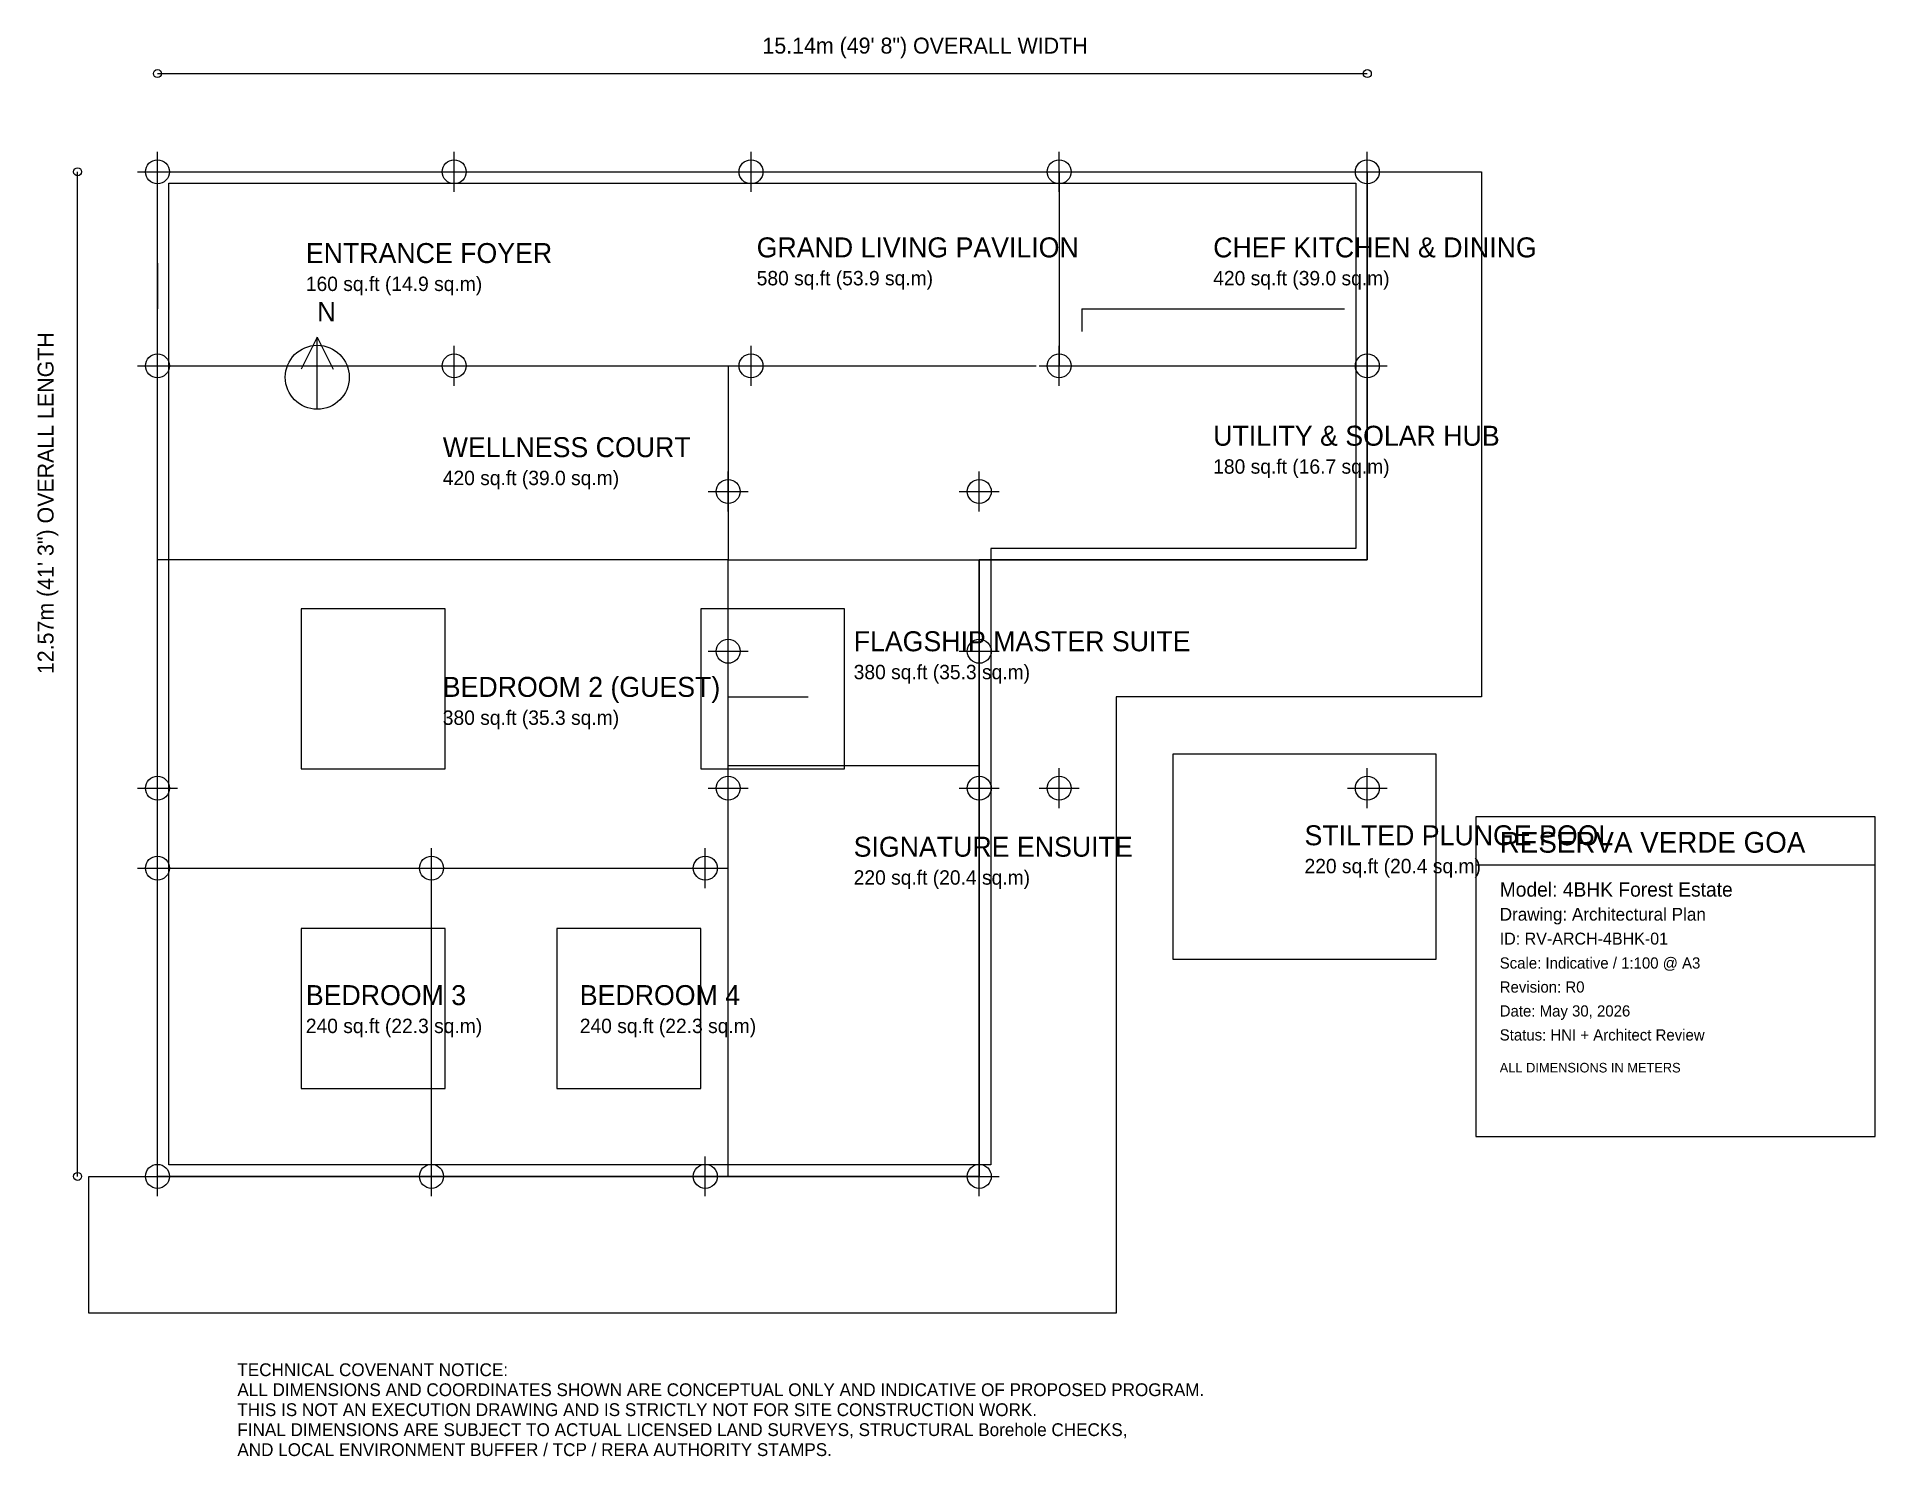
# Model space of a CAD drawing. Extents: x -1.5 to 21.5, y -3.5 to 14.3.
import ezdxf

# ---------------------------------------------------------------- set-up
doc = ezdxf.new("R2010")
doc.units = 0
for name, color, linetype in [('A-DECK', 8, 'CONTINUOUS'), ('A-DIMS', 5, 'CONTINUOUS'), ('A-DISCLAIMER', 8, 'CONTINUOUS'), ('A-DOOR', 9, 'CONTINUOUS'), ('A-FURN', 9, 'CONTINUOUS'), ('A-KITCHEN', 8, 'CONTINUOUS'), ('A-LANDSCAPE', 9, 'CONTINUOUS'), ('A-NORTH', 7, 'CONTINUOUS'), ('A-STILT', 1, 'CONTINUOUS'), ('A-TEXT', 7, 'CONTINUOUS'), ('A-WALL-EXT', 7, 'CONTINUOUS'), ('A-WALL-INT', 8, 'CONTINUOUS'), ('A-WET', 4, 'CONTINUOUS'), ('A-WINDOW', 4, 'CONTINUOUS')]:
    doc.layers.add(name, color=color, linetype=linetype)

msp = doc.modelspace()

# ---------------------------------------------------------------- linework, layer by layer
at = {"layer": 'A-DECK'}
for p, q in [((15.143, 7.714), (15.143, 12.571)), ((15.143, 12.571), (16.571, 12.571)), ((16.571, 12.571), (16.571, 6)), ((10.286, 0), (10.286, 7.714)), ((10.286, 7.714), (15.143, 7.714)), ((16.571, 6), (12, 6)), ((12, 6), (12, -1.714)), ((-0.857, 0), (10.286, 0)), ((-0.857, -1.714), (-0.857, 0)), ((12, -1.714), (-0.857, -1.714))]:
    msp.add_line(p, q, dxfattribs=at)
at = {"layer": 'A-DIMS'}
for p, q in [((0, 13.8), (15.143, 13.8)), ((-1, 0), (-1, 12.571))]:
    msp.add_line(p, q, dxfattribs=at)
for centre in [(0, 13.8), (15.143, 13.8), (-1, 12.571), (-1, 0)]:
    msp.add_circle(centre, 0.05, dxfattribs=at)
at = {"layer": 'A-DOOR'}
for p, q in [((0, 11.429), (0, 12)), ((7.143, 6), (8.143, 6))]:
    msp.add_line(p, q, dxfattribs=at)
at = {"layer": 'A-FURN'}
for p, q in [((3.6, 7.1), (1.8, 7.1)), ((1.8, 7.1), (1.8, 5.1)), ((3.6, 5.1), (3.6, 7.1)), ((8.6, 7.1), (6.8, 7.1)), ((6.8, 7.1), (6.8, 5.1)), ((8.6, 5.1), (8.6, 7.1)), ((1.8, 5.1), (3.6, 5.1)), ((6.8, 5.1), (8.6, 5.1)), ((3.6, 3.1), (1.8, 3.1)), ((1.8, 3.1), (1.8, 1.1)), ((3.6, 1.1), (3.6, 3.1)), ((6.8, 3.1), (5, 3.1)), ((5, 3.1), (5, 1.1)), ((6.8, 1.1), (6.8, 3.1)), ((1.8, 1.1), (3.6, 1.1)), ((5, 1.1), (6.8, 1.1))]:
    msp.add_line(p, q, dxfattribs=at)
at = {"layer": 'A-KITCHEN'}
for q in [(14.857, 10.857), (11.571, 10.571)]:
    msp.add_line((11.571, 10.857), q, dxfattribs=at)
at = {"layer": 'A-LANDSCAPE'}
for p, q in [((0, 10.143), (7.143, 10.143)), ((0, 7.714), (0, 10.143)), ((7.143, 10.143), (7.143, 7.714)), ((7.143, 7.714), (0, 7.714))]:
    msp.add_line(p, q, dxfattribs=at)
at = {"layer": 'A-NORTH'}
for p, q in [((2, 10.5), (1.8, 10.1)), ((2, 9.6), (2, 10.5)), ((2, 10.5), (2.2, 10.1))]:
    msp.add_line(p, q, dxfattribs=at)
msp.add_circle((2, 10), 0.4, dxfattribs=at)
at = {"layer": 'A-STILT'}
for p, q in [((0, 12.321), (0, 12.821)), ((3.714, 12.321), (3.714, 12.821)), ((7.429, 12.321), (7.429, 12.821)), ((11.286, 12.321), (11.286, 12.821)), ((15.143, 12.321), (15.143, 12.821)), ((-0.25, 12.571), (0.25, 12.571)), ((3.464, 12.571), (3.964, 12.571)), ((7.179, 12.571), (7.679, 12.571)), ((11.036, 12.571), (11.536, 12.571)), ((14.893, 12.571), (15.393, 12.571)), ((0, 9.893), (0, 10.393)), ((3.714, 9.893), (3.714, 10.393)), ((7.429, 9.893), (7.429, 10.393)), ((11.286, 9.893), (11.286, 10.393)), ((15.143, 9.893), (15.143, 10.393)), ((-0.25, 10.143), (0.25, 10.143)), ((3.464, 10.143), (3.964, 10.143)), ((7.179, 10.143), (7.679, 10.143)), ((11.036, 10.143), (11.536, 10.143)), ((14.893, 10.143), (15.393, 10.143)), ((7.143, 8.321), (7.143, 8.821)), ((10.286, 8.321), (10.286, 8.821)), ((6.893, 8.571), (7.393, 8.571)), ((10.036, 8.571), (10.536, 8.571)), ((7.143, 6.321), (7.143, 6.821)), ((10.286, 6.321), (10.286, 6.821)), ((6.893, 6.571), (7.393, 6.571)), ((10.036, 6.571), (10.536, 6.571)), ((0, 4.607), (0, 5.107)), ((7.143, 4.607), (7.143, 5.107)), ((10.286, 4.607), (10.286, 5.107)), ((11.286, 4.607), (11.286, 5.107)), ((15.143, 4.607), (15.143, 5.107)), ((-0.25, 4.857), (0.25, 4.857)), ((6.893, 4.857), (7.393, 4.857)), ((10.036, 4.857), (10.536, 4.857)), ((11.036, 4.857), (11.536, 4.857)), ((14.893, 4.857), (15.393, 4.857)), ((0, 3.607), (0, 4.107)), ((3.429, 3.607), (3.429, 4.107)), ((6.857, 3.607), (6.857, 4.107)), ((-0.25, 3.857), (0.25, 3.857)), ((3.179, 3.857), (3.679, 3.857)), ((6.607, 3.857), (7.107, 3.857)), ((0, -0.25), (0, 0.25)), ((3.429, -0.25), (3.429, 0.25)), ((6.857, -0.25), (6.857, 0.25)), ((10.286, -0.25), (10.286, 0.25)), ((-0.25, 0), (0.25, 0)), ((3.179, 0), (3.679, 0)), ((6.607, 0), (7.107, 0)), ((10.036, 0), (10.536, 0))]:
    msp.add_line(p, q, dxfattribs=at)
for centre in [(0, 12.571), (3.714, 12.571), (7.429, 12.571), (11.286, 12.571), (15.143, 12.571), (0, 10.143), (3.714, 10.143), (7.429, 10.143), (11.286, 10.143), (15.143, 10.143), (7.143, 8.571), (10.286, 8.571), (7.143, 6.571), (10.286, 6.571), (0, 4.857), (7.143, 4.857), (10.286, 4.857), (11.286, 4.857), (15.143, 4.857), (0, 3.857), (3.429, 3.857), (6.857, 3.857), (0, 0), (3.429, 0), (6.857, 0), (10.286, 0)]:
    msp.add_circle(centre, 0.15, dxfattribs=at)
at = {"layer": 'A-TEXT'}
for p, q in [((21.5, 4.5), (16.5, 4.5)), ((16.5, 4.5), (16.5, 0.5)), ((21.5, 0.5), (21.5, 4.5)), ((16.5, 3.9), (21.5, 3.9)), ((16.5, 0.5), (21.5, 0.5))]:
    msp.add_line(p, q, dxfattribs=at)
at = {"layer": 'A-WALL-EXT'}
for p, q in [((0, 12.571), (15.143, 12.571)), ((0, 0), (0, 12.571)), ((0.143, 12.429), (15, 12.429)), ((0.143, 0.143), (0.143, 12.429)), ((15, 12.429), (15, 7.857)), ((15.143, 12.571), (15.143, 7.714)), ((15, 7.857), (10.429, 7.857)), ((10.429, 7.857), (10.429, 0.143)), ((15.143, 7.714), (10.286, 7.714)), ((10.286, 7.714), (10.286, 0)), ((10.286, 0), (0, 0)), ((10.429, 0.143), (0.143, 0.143))]:
    msp.add_line(p, q, dxfattribs=at)
at = {"layer": 'A-WALL-INT'}
for p, q in [((11.286, 12.571), (11.286, 10.143)), ((11.286, 10.143), (15.143, 10.143)), ((7.143, 7.714), (10.286, 7.714)), ((7.143, 0), (7.143, 7.714)), ((7.143, 5.143), (10.286, 5.143)), ((0, 3.857), (7.143, 3.857)), ((3.429, 0), (3.429, 3.857))]:
    msp.add_line(p, q, dxfattribs=at)
at = {"layer": 'A-WET'}
for p, q in [((12.714, 5.286), (16, 5.286)), ((12.714, 2.714), (12.714, 5.286)), ((16, 5.286), (16, 2.714)), ((16, 2.714), (12.714, 2.714))]:
    msp.add_line(p, q, dxfattribs=at)
at = {"layer": 'A-WINDOW'}
for p, q in [((4, 12.571), (11, 12.571)), ((0, 11.429), (0, 10.857)), ((4, 10.143), (11, 10.143)), ((7.286, 7.714), (9.857, 7.714))]:
    msp.add_line(p, q, dxfattribs=at)

# ---------------------------------------------------------------- texts
at = {"layer": 'A-DIMS'}
msp.add_text('15.14m (49\' 8") OVERALL WIDTH', height=0.2, dxfattribs=at).set_placement((7.572, 14.05))
msp.add_text('12.57m (41\' 3") OVERALL LENGTH', height=0.2, rotation=90, dxfattribs=at).set_placement((-1.3, 6.285))
at = {"layer": 'A-DISCLAIMER'}
for s, p in [('TECHNICAL COVENANT NOTICE:', (1, -2.5)), ('ALL DIMENSIONS AND COORDINATES SHOWN ARE CONCEPTUAL ONLY AND INDICATIVE OF PROPOSED PROGRAM.', (1, -2.75)), ('THIS IS NOT AN EXECUTION DRAWING AND IS STRICTLY NOT FOR SITE CONSTRUCTION WORK.', (1, -3)), ('FINAL DIMENSIONS ARE SUBJECT TO ACTUAL LICENSED LAND SURVEYS, STRUCTURAL Borehole CHECKS,', (1, -3.25)), ('AND LOCAL ENVIRONMENT BUFFER / TCP / RERA AUTHORITY STAMPS.', (1, -3.5))]:
    msp.add_text(s, height=0.16, dxfattribs=at).set_placement(p)
at = {"layer": 'A-NORTH'}
msp.add_text('N', height=0.24, dxfattribs=at).set_placement((2, 10.7))
at = {"layer": 'A-TEXT'}
for s, height, p in [('GRAND LIVING PAVILION', 0.25, (7.5, 11.5)), ('CHEF KITCHEN & DINING', 0.25, (13.214, 11.5)), ('ENTRANCE FOYER', 0.25, (1.857, 11.429)), ('580 sq.ft (53.9 sq.m)', 0.18, (7.5, 11.15)), ('420 sq.ft (39.0 sq.m)', 0.18, (13.214, 11.15)), ('160 sq.ft (14.9 sq.m)', 0.18, (1.857, 11.079)), ('WELLNESS COURT', 0.25, (3.571, 9)), ('UTILITY & SOLAR HUB', 0.25, (13.214, 9.143)), ('180 sq.ft (16.7 sq.m)', 0.18, (13.214, 8.793)), ('420 sq.ft (39.0 sq.m)', 0.18, (3.571, 8.65)), ('FLAGSHIP MASTER SUITE', 0.25, (8.714, 6.571)), ('BEDROOM 2 (GUEST)', 0.25, (3.571, 6)), ('380 sq.ft (35.3 sq.m)', 0.18, (8.714, 6.221)), ('380 sq.ft (35.3 sq.m)', 0.18, (3.571, 5.65)), ('STILTED PLUNGE POOL', 0.25, (14.357, 4.143)), ('SIGNATURE ENSUITE', 0.25, (8.714, 4)), ('RESERVA VERDE GOA', 0.26, (16.8, 4.05)), ('220 sq.ft (20.4 sq.m)', 0.18, (14.357, 3.793)), ('220 sq.ft (20.4 sq.m)', 0.18, (8.714, 3.65)), ('Model: 4BHK Forest Estate', 0.18, (16.8, 3.5)), ('Drawing: Architectural Plan', 0.16, (16.8, 3.2)), ('ID: RV-ARCH-4BHK-01', 0.15, (16.8, 2.9)), ('Scale: Indicative / 1:100 @ A3', 0.14, (16.8, 2.6)), ('BEDROOM 3', 0.25, (1.857, 2.143)), ('BEDROOM 4', 0.25, (5.286, 2.143)), ('Revision: R0', 0.14, (16.8, 2.3)), ('Date: May 30, 2026', 0.14, (16.8, 2)), ('240 sq.ft (22.3 sq.m)', 0.18, (1.857, 1.793)), ('240 sq.ft (22.3 sq.m)', 0.18, (5.286, 1.793)), ('Status: HNI + Architect Review', 0.14, (16.8, 1.7)), ('ALL DIMENSIONS IN METERS', 0.12, (16.8, 1.3))]:
    msp.add_text(s, height=height, dxfattribs=at).set_placement(p)

doc.saveas('drawing.dxf')
